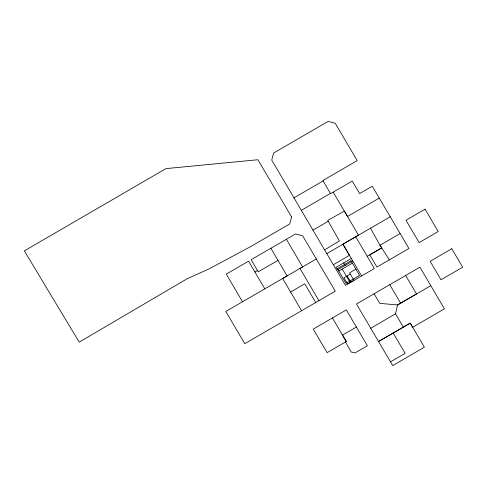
<?xml version="1.0" encoding="UTF-8"?>
<svg xmlns="http://www.w3.org/2000/svg" width="487" height="487" viewBox="0 0 487 487"><rect width="100%" height="100%" fill="white"/><g stroke="black" fill="none" stroke-linecap="round" stroke-linejoin="round"><path stroke-width="0.73" d="M405.653 275.465L416.513 293.941L397.556 304.947L395.517 313.853L403.333 327.13L410.231 323.112L412.678 327.276L444.424 308.843L419.946 267.186L356.484 303.991L392.711 365.591L424.396 347.188L410.231 323.112L378.545 341.521L403.333 327.13M324.616 249.91L339.409 240.919L327.775 220.441L344.352 211.121L358.481 235.13L326.814 253.654L271.728 160.077L273.615 153.064L328.11 121.409L335.19 123.193L357.208 160.607L322.905 180.507L330.527 193.68L352.235 181.054L359.631 193.552L372.269 186.211L400.125 233.571M390.257 216.776L342.939 244.194L361.616 275.934L374.393 268.52L355.693 236.725M326.814 253.654L333.339 264.758L349.465 255.298M338.8 271.082L352.375 263.144M316.331 258.962L225.804 311.449L244.748 343.7L335.299 291.189L302.652 235.781L295.56 233.973L251.122 259.705L258.226 271.807L277.986 260.368M293.971 197.862L323.131 180.914M301.313 210.335L330.393 193.436M379.245 198.087L347.517 216.52L333.181 192.134M351.328 258.463L336.079 267.326L337.546 269.822L352.795 260.953M355.93 269.171L349.575 272.866L353.982 280.348L347.627 284.037L343.956 277.803L350.311 274.114M356.399 327.014L342.501 335.117L346.275 341.527L345.478 341.996L351.188 351.985L354.962 352.941L367.387 345.733L346.318 309.902L313.232 329.084L327.094 352.643L346.287 341.497L332.432 317.956M397.544 304.984L430.794 285.674M390.513 361.847L405.135 353.349L393.167 333.023M312.971 230.132L328.256 221.256M254.951 272.038L257.495 270.559M290.605 292.023L304.74 283.818L315.74 302.537M370.394 228.007L380.006 245.241L400.137 233.535L408.94 248.492L376.944 267.04L369.749 254.811L381.717 247.895L380.012 245.205M367.192 256.326L381.711 247.932M361.616 275.934L345.466 285.297L333.345 264.721M370.729 328.244L395.523 313.817M397.556 304.947L379.757 303.377L374.107 293.771M380.006 245.241L389.338 259.869M343.7 262.895L345.167 265.385M347.134 275.959L350.804 282.192M342.227 269.08L349.435 281.316M389.764 284.682L400.624 303.17M342.927 244.231L349.453 255.334M286.38 239.294L302.628 266.937L299.986 268.453L318.918 300.68M270.882 248.267L287.123 275.928L282.649 278.485L301.587 310.736M264.825 288.864L248.571 261.184L226.266 274.108L242.532 301.788M291.597 216.952L289.692 223.977L250.44 246.708L209.501 268.666L187.02 278.838L79.211 342.13L24.35 250.872L165.97 168.612L257.897 159.736L291.597 216.952M425.06 209.173L405.988 220.258L419.124 242.593L438.203 231.526L425.06 209.173M350.975 260.764L337.381 268.672L346.001 283.312L359.601 275.405L350.975 260.764M451.778 248.741L430.131 261.294L441.003 279.775L462.65 267.223L451.778 248.741"/></g></svg>
